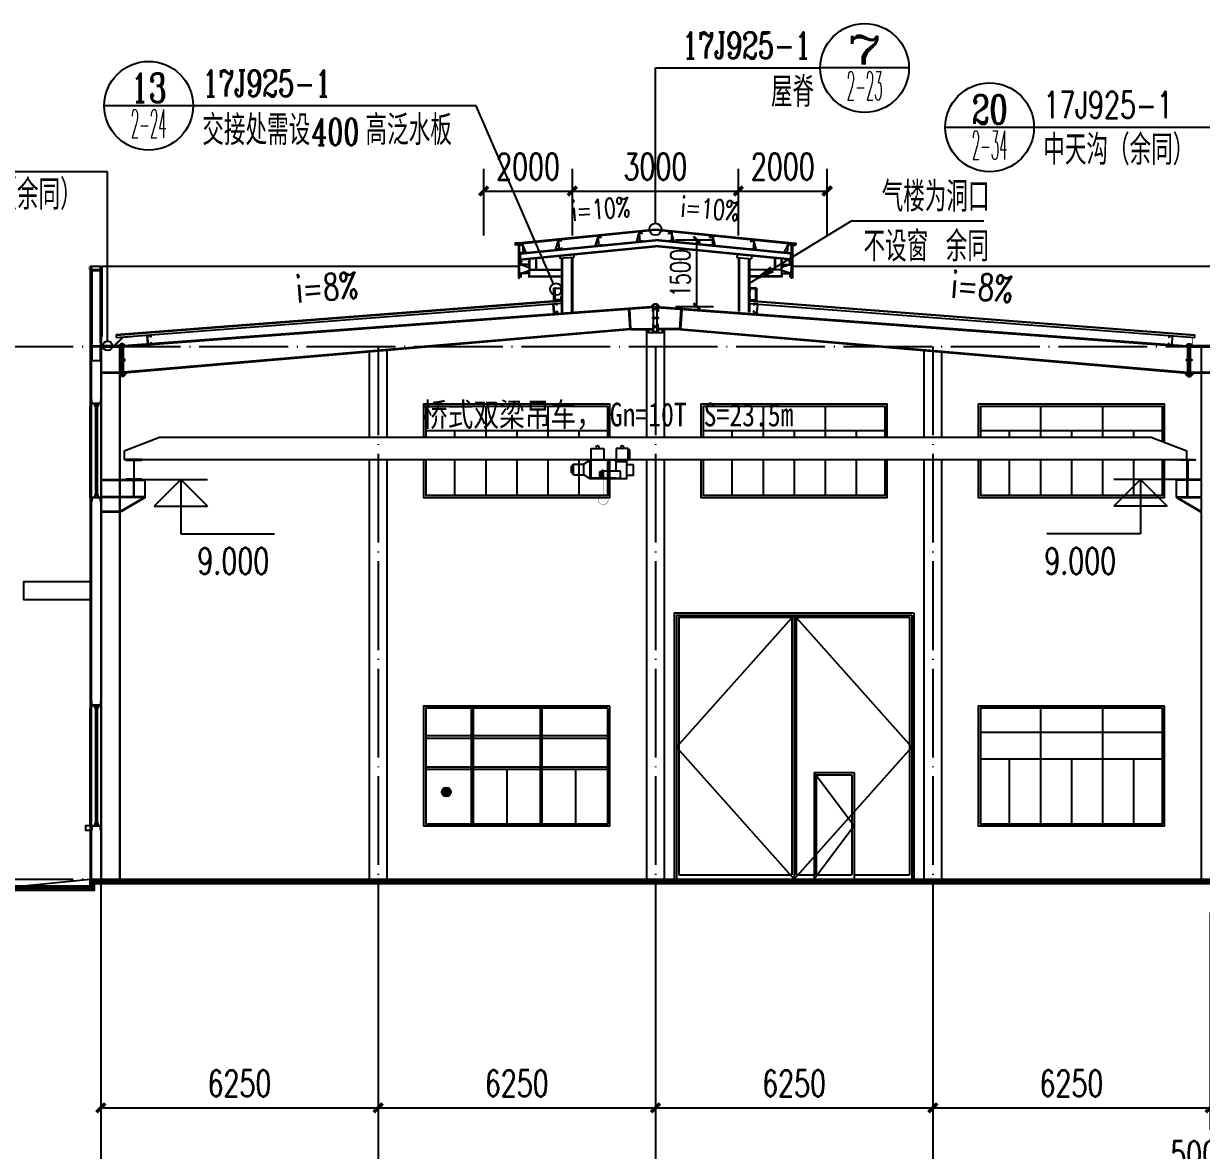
# Model space of a CAD drawing. Extents: x 13898408 to 14113608, y -853943 to -68012.
# Drawn here: x 13992268 to 14018813, y -803154 to -777772 of the extents above; entities that cross this region are included whole.
import ezdxf
from ezdxf.enums import TextEntityAlignment as Align

# ---------------------------------------------------------------- set-up
doc = ezdxf.new("R2010")
doc.units = 0
doc.header["$LTSCALE"] = 1000
doc.header["$MEASUREMENT"] = 0
doc.linetypes.add('DOTE', pattern=[2.42, 2, -0.2, 0.02, -0.2])
for name, color, linetype in [('06', 7, 'Continuous'), ('11', 3, 'Continuous'), ('AXIS', 3, 'Continuous'), ('COLUMN', 2, 'Continuous'), ('DIM_IDEN', 3, 'Continuous'), ('DIM_LEAD', 3, 'Continuous'), ('DOTE', 1, 'DOTE'), ('PUB_DIM', 3, 'Continuous'), ('PUB_TEXT', 7, 'Continuous'), ('S_FLOOR', 2, 'Continuous'), ('WALL', 9, 'Continuous'), ('WINDOW', 4, 'Continuous'), ('YS', 130, 'Continuous'), ('彩板', 4, 'Continuous'), ('梁柱', 3, 'Continuous'), ('窗', 132, 'Continuous'), ('立面线条', 7, 'Continuous')]:
    doc.layers.add(name, color=color, linetype=linetype)
doc.styles.add('_TCH_DIM', font='SIMPLEX', dxfattribs={"bigfont": 'GBCBIG'})
doc.styles.add('_TCH_DIM_T3', font='SIMPLEX', dxfattribs={"width": 0.705882, "bigfont": 'GBCBIG'})
doc.styles.add('_TCH_LABEL', font='COMPLEX', dxfattribs={"bigfont": 'GBCBIG'})
doc.styles.add('宋', font='', dxfattribs={"width": 0.8})
doc.styles.get('宋').set_extended_font_data('SimSun')
doc.dimstyles.new('_TCH_ARCH&&150', dxfattribs={"dimtxt": 446.25, "dimasz": 150, "dimexe": 375, "dimexo": 450, "dimgap": 150, "dimtad": 1, "dimdec": 0, "dimzin": 0, "dimdsep": 46, "dimtxsty": '_TCH_DIM_T3', "dimblk": 'ARCHTICK', "dimcen": 0.09, "dimclrt": 7, "dimazin": 2, "dimtfac": 1, "dimtdec": 0, "dimtix": 1, "dimtmove": 2, "dimatfit": 3, "dimfxl": 0, "dimtolj": 1, "dimtzin": 0, "dimarcsym": 0})
doc.dimstyles.new('_TCH_ARCH&&200', dxfattribs={"dimtxt": 595, "dimasz": 200, "dimexe": 500, "dimexo": 600, "dimgap": 252.5, "dimtad": 1, "dimdec": 0, "dimzin": 0, "dimdsep": 46, "dimtxsty": '_TCH_DIM_T3', "dimblk": 'ARCHTICK', "dimcen": 0.09, "dimclrt": 7, "dimazin": 2, "dimtfac": 1, "dimtdec": 0, "dimtix": 1, "dimtmove": 2, "dimatfit": 3, "dimfxl": 0, "dimtolj": 1, "dimtzin": 0, "dimarcsym": 0})

# ---------------------------------------------------------------- blocks, each defined once
blk = doc.blocks.new('A$C6E6B7AEC')
at = {"layer": 'YS'}
for p, q in [((0, 0), (0, 75)), ((0, 75), (20, 75)), ((2, 2), (2, 72)), ((2, 72), (20, 72)), ((198, 2), (2, 2)), ((20, 72), (20, 75)), ((180, 75), (200, 75)), ((180, 72), (180, 75)), ((180, 72), (198, 72)), ((198, 72), (198, 2)), ((200, 75), (200, 0)), ((200, 0), (0, 0))]:
    blk.add_line(p, q, dxfattribs=at)
blk = doc.blocks.new('A$C25862AEB')
at = {"layer": 'YS'}
for p, q in [((200, 75), (0, 75)), ((0, 75), (0, 0)), ((0, 0), (20, 0)), ((198, 72), (2, 72)), ((2, 72), (2, 2)), ((2, 2), (20, 2)), ((205, 81), (5, 81)), ((5, 81), (5, 75)), ((205, 75), (5, 75)), ((20, 2), (20, 0)), ((180, 2), (198, 2)), ((180, 2), (180, 0)), ((180, 0), (200, 0)), ((198, 2), (198, 72)), ((200, 0), (200, 75))]:
    blk.add_line(p, q, dxfattribs=at)
blk = doc.blocks.new('A$C6EE6551E')
at = {"layer": 'COLUMN'}
blk.add_hatch(color=256, dxfattribs=at).paths.add_polyline_path([(5, 195), (75, 200), (77, 175), (82, 175), (80, 205), (0, 200), (13, 0), (93, 5), (91, 35), (86, 35), (88, 10), (18, 5)])
blk.add_lwpolyline([(93, 5), (13, 0), (0, 200), (80, 205), (82, 175), (77, 175), (75, 200), (5, 195), (18, 5), (88, 10), (86, 35), (91, 35)], close=True, dxfattribs=at)
blk = doc.blocks.new('A$C72861E34')
for p, q in [((0, 0), (0, 150)), ((0, 150), (60, 150)), ((60, 0), (0, 0)), ((3, 147), (3, 3)), ((57, 147), (3, 147)), ((3, 3), (58, 3)), ((57, 123), (57, 147)), ((60, 123), (57, 123)), ((57, 27), (60, 27)), ((58, 3), (57, 27)), ((60, 150), (60, 123)), ((60, 27), (60, 0))]:
    blk.add_line(p, q)
blk = doc.blocks.new('A$C2E1941DB')
at = {"color": 3, "linetype": 'ByBlock'}
for points in [[(55, 0), (0, 0), (55, 150)], [(57, 150), (55, 150), (55, 0), (57, 0)], [(117, 140), (117, 160), (57, 160), (57, 0), (117, 0), (117, 20)], [(115, 140), (115, 158), (60, 158), (60, 3), (115, 3), (115, 20)]]:
    blk.add_lwpolyline(points, dxfattribs=at)
blk = doc.blocks.new('A$C19DF6FF6')
at = {"xscale": -2.0736, "yscale": 2.0736, "zscale": 2.0736, "rotation": 355.4260438756032}
blk.add_blockref('A$C2E1941DB', (242, 0), dxfattribs=at)
blk = doc.blocks.new('A$C402C3B8C')
at = {"color": 0, "linetype": 'Continuous', "ltscale": 20}
for p, q in [((12, 19, 88), (12, 14, 88)), ((200, 14, 88), (12, 14, 88)), ((25, 94, 88), (25, 91, 88)), ((56, 35, 88), (56, 1, 88)), ((69, 35, 88), (69, 0, 88)), ((144, 34, 88), (144, 0, 88)), ((156, 34, 88), (156, 0, 88)), ((175, 94, 88), (175, 91, 88)), ((200, 19, 88), (200, 14, 88))]:
    blk.add_line(p, q, dxfattribs=at)
at = {"color": 0, "linetype": 'Continuous', "ltscale": 20, "elevation": 88}
for points in [[(175, 94), (200, 94), (200, 19), (0, 19), (0, 94), (25, 94)], [(175, 91), (197, 91), (197, 21), (2, 21), (2, 91), (25, 91)]]:
    blk.add_lwpolyline(points, dxfattribs=at)
blk = doc.blocks.new('A$C4AD628D5')
at = {"layer": '06', "linetype": 'ByBlock'}
blk.add_line((24, 154, 200), (379, 276, 200), dxfattribs=at)
at = {"layer": '06', "linetype": 'ByBlock', "xscale": -1.92, "yscale": 1.92, "zscale": 1.92, "rotation": 180}
blk.add_blockref('A$C402C3B8C', (0, 180, 32), dxfattribs=at)
blk = doc.blocks.new('A$C53AF4E09')
at = {"layer": 'COLUMN'}
blk.add_hatch(color=256, dxfattribs=at).paths.add_polyline_path([(350, 450), (0, 450), (0, 440), (170, 440), (170, 10), (0, 10), (0, 0), (350, 0), (350, 10), (180, 10), (180, 440), (350, 440)])
blk.add_lwpolyline([(0, 440), (0, 450), (350, 450), (350, 440), (180, 440), (180, 10), (350, 10), (350, 0), (0, 0), (0, 10), (170, 10), (170, 440)], close=True, dxfattribs=at)
blk = doc.blocks.new('A$C1CF62CEA')
at = {"color": 7}
for p, q in [((448, 1264), (731, 1264)), ((448, 1007), (448, 1264)), ((731, 1264), (731, 1007)), ((1279, 1264), (1012, 1264)), ((1012, 1264), (1012, 1007)), ((1279, 1007), (1279, 1264)), ((1279, 1264), (1318, 1226)), ((1318, 1044), (1318, 1226)), ((47, 913), (0, 867)), ((0, 723), (0, 867)), ((47, 677), (47, 913)), ((47, 913), (282, 913)), ((424, 1007), (282, 913)), ((282, 677), (282, 913)), ((1012, 1007), (424, 1007)), ((424, 583), (424, 1007)), ((448, 599), (448, 1007)), ((1012, 1007), (1279, 1007)), ((1012, 756), (1012, 1007)), ((1012, 975), (1247, 975)), ((1247, 583), (1247, 975)), ((1404, 897), (1247, 897)), ((1279, 1007), (1318, 1044)), ((1404, 662), (1404, 897)), ((47, 677), (0, 723)), ((47, 677), (282, 677)), ((424, 583), (282, 677)), ((1247, 583), (424, 583)), ((679, 599), (448, 599)), ((679, 744), (632, 744)), ((632, 744), (632, 599)), ((718, 779), (679, 756)), ((679, 756), (679, 583)), ((718, 779), (718, 583)), ((1110, 756), (718, 756)), ((718, 756), (718, 599)), ((1012, 599), (718, 599)), ((1012, 599), (1110, 599)), ((1110, 599), (1110, 756)), ((1404, 662), (1247, 662))]:
    blk.add_line(p, q, dxfattribs=at)
at = {"color": 7, "linetype": 'ByBlock', "const_width": 7.84}
blk.add_lwpolyline([(830, 116, -2.414214), (718, 227), (718, 583)], format="xyb", dxfattribs=at)
at = {"color": 7, "extrusion": (0, 0, -1)}
for centre in [(589, 1299), (1145, 1299)]:
    blk.add_ellipse(centre, major_axis=(24.4, 24.4), ratio=1, start_param=3.926991, end_param=10.210176, dxfattribs=at)
blk = doc.blocks.new('_ArchTick')
at = {"color": 0, "linetype": 'ByBlock', "const_width": 0.4}
blk.add_lwpolyline([(-0.5, -0.5), (0.5, 0.5)], dxfattribs=at)
blk = doc.blocks.new('*D157')
at = {"layer": 'Defpoints', "color": 0}
for p in [(14006508, -782643), (14007441, -782643), (14006508, -784143)]:
    blk.add_point(p, dxfattribs=at)
at = {"layer": 'PUB_DIM', "color": 0, "lineweight": -2}
for p, q in [((14006958, -782643), (14007816, -782643)), ((14007441, -784143), (14007441, -782643)), ((14006958, -784143), (14007816, -784143))]:
    blk.add_line(p, q, dxfattribs=at)
at = {"layer": 'PUB_DIM', "color": 0, "lineweight": -2, "xscale": 150, "yscale": 150, "zscale": 150}
for p, rotation in [((14007441, -782643), 89.99954055590129), ((14007441, -784143), 269.9995405559013)]:
    blk.add_blockref('_ArchTick', p, dxfattribs=dict(at, rotation=rotation))
at = {"layer": 'PUB_DIM', "color": 7, "insert": (14007068, -783393), "char_height": 446.2, "attachment_point": 5, "rotation": 89.9995, "style": '_TCH_DIM_T3'}
blk.add_mtext('\\A1;1500', dxfattribs=at)
blk = doc.blocks.new('*D167')
at = {"layer": 'AXIS', "color": 0, "lineweight": -2}
for p, q in [((13994008, -797794), (13994008, -804294)), ((14044008, -797794), (14044008, -804294)), ((13994008, -803794), (14044008, -803794))]:
    blk.add_line(p, q, dxfattribs=at)
at = {"layer": 'Defpoints', "color": 0}
for p in [(13994008, -797194), (14044008, -797194), (14044008, -803794)]:
    blk.add_point(p, dxfattribs=at)
at = {"layer": 'AXIS', "color": 0, "lineweight": -2, "xscale": 200, "yscale": 200, "zscale": 200, "rotation": 180}
blk.add_blockref('_ArchTick', (13994008, -803794), dxfattribs=at)
at = {"layer": 'AXIS', "color": 0, "lineweight": -2, "xscale": 200, "yscale": 200, "zscale": 200}
blk.add_blockref('_ArchTick', (14044008, -803794), dxfattribs=at)
at = {"layer": 'AXIS', "color": 7, "insert": (14019008, -803244), "char_height": 595, "attachment_point": 5, "style": '_TCH_DIM_T3'}
blk.add_mtext('\\A1;50000', dxfattribs=at)
blk = doc.blocks.new('*D168')
at = {"layer": 'AXIS', "color": 0, "lineweight": -2}
for p, q in [((13994008, -797794), (13994008, -802694)), ((14000258, -797794), (14000258, -802694)), ((13994008, -802194), (14000258, -802194))]:
    blk.add_line(p, q, dxfattribs=at)
at = {"layer": 'Defpoints', "color": 0}
for p in [(13994008, -797194), (14000258, -797194), (14000258, -802194)]:
    blk.add_point(p, dxfattribs=at)
at = {"layer": 'AXIS', "color": 0, "lineweight": -2, "xscale": 200, "yscale": 200, "zscale": 200, "rotation": 180}
blk.add_blockref('_ArchTick', (13994008, -802194), dxfattribs=at)
at = {"layer": 'AXIS', "color": 0, "lineweight": -2, "xscale": 200, "yscale": 200, "zscale": 200}
blk.add_blockref('_ArchTick', (14000258, -802194), dxfattribs=at)
at = {"layer": 'AXIS', "color": 7, "insert": (13997133, -801644), "char_height": 595, "attachment_point": 5, "style": '_TCH_DIM_T3'}
blk.add_mtext('\\A1;6250', dxfattribs=at)
blk = doc.blocks.new('*D169')
at = {"layer": 'AXIS', "color": 0, "lineweight": -2}
for p, q in [((14000258, -797794), (14000258, -802694)), ((14006508, -797794), (14006508, -802694)), ((14000258, -802194), (14006508, -802194))]:
    blk.add_line(p, q, dxfattribs=at)
at = {"layer": 'Defpoints', "color": 0}
for p in [(14000258, -797194), (14006508, -797194), (14006508, -802194)]:
    blk.add_point(p, dxfattribs=at)
at = {"layer": 'AXIS', "color": 0, "lineweight": -2, "xscale": 200, "yscale": 200, "zscale": 200, "rotation": 180}
blk.add_blockref('_ArchTick', (14000258, -802194), dxfattribs=at)
at = {"layer": 'AXIS', "color": 0, "lineweight": -2, "xscale": 200, "yscale": 200, "zscale": 200}
blk.add_blockref('_ArchTick', (14006508, -802194), dxfattribs=at)
at = {"layer": 'AXIS', "color": 7, "insert": (14003383, -801644), "char_height": 595, "attachment_point": 5, "style": '_TCH_DIM_T3'}
blk.add_mtext('\\A1;6250', dxfattribs=at)
blk = doc.blocks.new('*D170')
at = {"layer": 'AXIS', "color": 0, "lineweight": -2}
for p, q in [((14006508, -797794), (14006508, -802694)), ((14012758, -797794), (14012758, -802694)), ((14006508, -802194), (14012758, -802194))]:
    blk.add_line(p, q, dxfattribs=at)
at = {"layer": 'Defpoints', "color": 0}
for p in [(14006508, -797194), (14012758, -797194), (14012758, -802194)]:
    blk.add_point(p, dxfattribs=at)
at = {"layer": 'AXIS', "color": 0, "lineweight": -2, "xscale": 200, "yscale": 200, "zscale": 200, "rotation": 180}
blk.add_blockref('_ArchTick', (14006508, -802194), dxfattribs=at)
at = {"layer": 'AXIS', "color": 0, "lineweight": -2, "xscale": 200, "yscale": 200, "zscale": 200}
blk.add_blockref('_ArchTick', (14012758, -802194), dxfattribs=at)
at = {"layer": 'AXIS', "color": 7, "insert": (14009633, -801644), "char_height": 595, "attachment_point": 5, "style": '_TCH_DIM_T3'}
blk.add_mtext('\\A1;6250', dxfattribs=at)
blk = doc.blocks.new('*D171')
at = {"layer": 'AXIS', "color": 0, "lineweight": -2}
for p, q in [((14012758, -797794), (14012758, -802694)), ((14019008, -797794), (14019008, -802694)), ((14012758, -802194), (14019008, -802194))]:
    blk.add_line(p, q, dxfattribs=at)
at = {"layer": 'Defpoints', "color": 0}
for p in [(14012758, -797194), (14019008, -797194), (14019008, -802194)]:
    blk.add_point(p, dxfattribs=at)
at = {"layer": 'AXIS', "color": 0, "lineweight": -2, "xscale": 200, "yscale": 200, "zscale": 200, "rotation": 180}
blk.add_blockref('_ArchTick', (14012758, -802194), dxfattribs=at)
at = {"layer": 'AXIS', "color": 0, "lineweight": -2, "xscale": 200, "yscale": 200, "zscale": 200}
blk.add_blockref('_ArchTick', (14019008, -802194), dxfattribs=at)
at = {"layer": 'AXIS', "color": 7, "insert": (14015883, -801644), "char_height": 595, "attachment_point": 5, "style": '_TCH_DIM_T3'}
blk.add_mtext('\\A1;6250', dxfattribs=at)
blk = doc.blocks.new('*D814')
at = {"layer": 'Defpoints', "color": 0}
for p in [(14010378, -781544), (14008378, -783144), (14010378, -783144)]:
    blk.add_point(p, dxfattribs=at)
at = {"layer": 'PUB_DIM', "color": 0, "lineweight": -2}
for p, q in [((14008378, -782544), (14008378, -781044)), ((14010378, -782544), (14010378, -781044)), ((14008378, -781544), (14010378, -781544))]:
    blk.add_line(p, q, dxfattribs=at)
at = {"layer": 'PUB_DIM', "color": 0, "lineweight": -2, "xscale": 200, "yscale": 200, "zscale": 200, "rotation": 180}
blk.add_blockref('_ArchTick', (14008378, -781544), dxfattribs=at)
at = {"layer": 'PUB_DIM', "color": 0, "lineweight": -2, "xscale": 200, "yscale": 200, "zscale": 200}
blk.add_blockref('_ArchTick', (14010378, -781544), dxfattribs=at)
at = {"layer": 'PUB_DIM', "color": 7, "insert": (14009378, -780994), "char_height": 595, "attachment_point": 5, "style": '_TCH_DIM_T3'}
blk.add_mtext('\\A1;2000', dxfattribs=at)
blk = doc.blocks.new('*D815')
at = {"layer": 'Defpoints', "color": 0}
for p in [(14008378, -781544), (14004638, -783144), (14008378, -783144)]:
    blk.add_point(p, dxfattribs=at)
at = {"layer": 'PUB_DIM', "color": 0, "lineweight": -2}
for p, q in [((14004638, -782544), (14004638, -781044)), ((14008378, -782544), (14008378, -781044)), ((14004638, -781544), (14008378, -781544))]:
    blk.add_line(p, q, dxfattribs=at)
at = {"layer": 'PUB_DIM', "color": 0, "lineweight": -2, "xscale": 200, "yscale": 200, "zscale": 200, "rotation": 180}
blk.add_blockref('_ArchTick', (14004638, -781544), dxfattribs=at)
at = {"layer": 'PUB_DIM', "color": 0, "lineweight": -2, "xscale": 200, "yscale": 200, "zscale": 200}
blk.add_blockref('_ArchTick', (14008378, -781544), dxfattribs=at)
at = {"layer": 'PUB_DIM', "color": 7, "insert": (14006508, -780994), "char_height": 595, "attachment_point": 5, "style": '_TCH_DIM_T3'}
blk.add_mtext('\\A1;3000', dxfattribs=at)
blk = doc.blocks.new('*D816')
at = {"layer": 'Defpoints', "color": 0}
for p in [(14004638, -781544), (14002638, -783144), (14004638, -783144)]:
    blk.add_point(p, dxfattribs=at)
at = {"layer": 'PUB_DIM', "color": 0, "lineweight": -2}
for p, q in [((14002638, -782544), (14002638, -781044)), ((14004638, -782544), (14004638, -781044)), ((14002638, -781544), (14004638, -781544))]:
    blk.add_line(p, q, dxfattribs=at)
at = {"layer": 'PUB_DIM', "color": 0, "lineweight": -2, "xscale": 200, "yscale": 200, "zscale": 200, "rotation": 180}
blk.add_blockref('_ArchTick', (14002638, -781544), dxfattribs=at)
at = {"layer": 'PUB_DIM', "color": 0, "lineweight": -2, "xscale": 200, "yscale": 200, "zscale": 200}
blk.add_blockref('_ArchTick', (14004638, -781544), dxfattribs=at)
at = {"layer": 'PUB_DIM', "color": 7, "insert": (14003638, -780994), "char_height": 595, "attachment_point": 5, "style": '_TCH_DIM_T3'}
blk.add_mtext('\\A1;2000', dxfattribs=at)

msp = doc.modelspace()

# ---------------------------------------------------------------- hatches: boundary and pattern name
at = {"layer": 'WINDOW'}
msp.add_hatch(color=250, dxfattribs=at).paths.add_polyline_path([(14001695.5, -795081.7, -1), (14001895.5, -795081.7, -1)])
at = {"layer": '立面线条'}
msp.add_hatch(color=256, dxfattribs=at).paths.add_polyline_path([(13994303.8, -785030.2), (13994502.4, -784834.6), (13994707.6, -784818.6), (13994707.6, -784828.6), (13994506.7, -784844.4), (13994307.9, -785040.2), (13994009, -785040.2), (13994009, -784740.2), (13994019, -784740.2), (13994019, -785030.2)])

# ---------------------------------------------------------------- linework, layer by layer
for p, q in [((14003350.5, -782722.4, 0), (14006508.1, -782403.5, 0)), ((14006508.1, -782428.6, 0), (14003352.5, -782747.3, 0)), ((14006508.1, -782403.5, 0), (14009667.3, -782722.4, 0)), ((14009665.3, -782747.3, 0), (14006508.1, -782428.6, 0)), ((14003350.5, -782722.4, 100), (14003352.5, -782747.3, 100)), ((14003419.5, -782765.9, 0), (14003444.5, -782764.1, 0)), ((14003419.5, -782765.9, 0), (14003419.5, -783509, 0)), ((14003444.5, -783509, 100), (14003444.5, -782764.1, 100)), ((14009557.9, -782781.6, 0), (14009555, -782781.4, 0)), ((14009653.3, -782755.8, -100), (14009652.1, -782777, -100)), ((14009667.3, -782722.4, 0), (14009665.3, -782747.3, 0)), ((14004387.8, -783065, 0), (14004387.8, -784273, 0)), ((14004407.8, -783063.5, 0), (14004407.8, -784271.7, 0)), ((14004617.8, -783048.1, 0), (14004617.8, -784258.8, 0)), ((14004637.8, -783046.6, 0), (14004637.8, -784257.6, 0)), ((14008377.8, -783047.3, 0), (14008377.8, -784259.2, 0)), ((14008397.8, -783048.8, 0), (14008397.8, -784260.4, 0)), ((14008607.8, -783064.4, 0), (14008607.8, -784273.5, 0)), ((14008627.8, -783065.9, 0), (14008627.8, -784274.8, 0)), ((14003419.5, -783509, 0), (14003444.5, -783509, 0)), ((14009570.4, -783509, -100), (14009570.4, -783347.2, -100)), ((14009595.4, -783509, -100), (14009570.4, -783509, -100)), ((14004387.8, -784012), (13994352.5, -784786)), ((14004387.8, -784022), (13994352.5, -784796)), ((13994352.5, -784846.2), (14004387.8, -784072.2)), ((14008627.8, -784013.8), (14018663.5, -784786)), ((14018663.5, -784796), (14008627.8, -784023.9)), ((14008627.8, -784074), (14018663.5, -784846.2)), ((14006308, -784665), (14006308, -787094.2)), ((14006708, -784665), (14006708, -787094.2)), ((13994352.5, -784786), (13994352.5, -784846.2)), ((13994352.5, -784796), (13994352.5, -784846.2)), ((14018663.5, -784846.2), (14018663.5, -784786)), ((14018663.5, -784846.2), (14018663.5, -784796)), ((14000058, -785169), (14000058, -787094.2)), ((14000458, -785140.8), (14000458, -787094.2)), ((14012558, -785137.4), (14012558, -787094.2)), ((14012958, -785171.7), (14012958, -787094.2)), ((13993758, -786389.8), (13993758, -788444.2)), ((14000058, -787594.2), (14000058, -797044.2)), ((14000458, -787594.2), (14000458, -797044.2)), ((14006308, -787594.2), (14006308, -797044.2)), ((14006708, -787594.2), (14006708, -797044.2)), ((14012558, -787594.2), (14012558, -797044.2)), ((14012958, -787594.2), (14012958, -797044.2)), ((13993758, -793189.8), (13993758, -795844.2))]:
    msp.add_line(p, q)
at = {"ltscale": 0.5}
msp.add_line((13992268, -797194.2), (13993768, -797044.2), dxfattribs=at)
for points, elevation in [([(14003406.2, -782709.9), (14003344.4, -782716.9), (14003347.7, -782753.2), (14003417, -782748.3), (14003417, -782786.7)], 0), ([(14009653.3, -782755.8), (14009570.4, -782751.8), (14009570.4, -783473.5), (14009570.4, -783509)], -100), ([(14009651.5, -782776.9), (14009595.4, -782773.7), (14009595.4, -783509)], -100), ([(14009611.6, -782709.9), (14009673.3, -782716.9), (14009670.1, -782753.2), (14009600.8, -782748.3), (14009600.8, -782786.7)], -100)]:
    msp.add_lwpolyline(points, dxfattribs=dict(elevation=elevation))
for points in [[(14003419.5, -783244.2), (13994050.2, -783244.2)], [(14028418.6, -783244.2), (14009595.4, -783244.2)], [(13994458, -785342.2), (13994428, -785342.2), (13994428, -785362.2), (13994458, -785362.2)], [(13994518, -785362.2), (13994548, -785362.2), (13994548, -785342.2), (13994518, -785342.2)], [(14018508, -785362.2), (14018478, -785362.2), (14018478, -785342.2), (14018508, -785342.2)], [(14018568, -785342.2), (14018598, -785342.2), (14018598, -785362.2), (14018568, -785362.2)], [(13993765.5, -795844.2), (13993665.5, -795844.2), (13993665.5, -795944.2), (13993765.5, -795944.2)], [(13980709.7, -797194.2), (13993768, -797194.2), (13993768, -797044.2), (14019008, -797044.2)], [(13980709.7, -797294.2), (13993868, -797294.2), (13993868, -797144.2), (14019008, -797144.2)]]:
    msp.add_lwpolyline(points)
at = {"const_width": 5}
for points, elevation in [([(14003405.5, -783166.7), (14003512.2, -783166.7)], 0), ([(14009526.1, -783167.7), (14009608.3, -783167.7)], -100), ([(14003405.5, -783430.9), (14003512.2, -783430.9)], 0), ([(14009526.1, -783435.5), (14009608.3, -783435.5)], -100), ([(14004381.9, -783666.2), (14004381.9, -783725.7), (14004212.1, -783725.7), (14004212.1, -783775), (14004197.2, -783775), (14004197.2, -783809.5), (14004217.3, -783831.8)], 0), ([(14008633.7, -783668), (14008633.7, -783727.5), (14008803.6, -783727.5), (14008803.6, -783776.8), (14008818.5, -783776.8), (14008818.5, -783811.3), (14008798.4, -783833.6)], 0)]:
    msp.add_lwpolyline(points, dxfattribs=dict(at, elevation=elevation))
at = {"color": 4}
msp.add_lwpolyline([(14006658.1, -784665), (14006658.1, -784738), (14006358.1, -784738), (14006358.1, -784665)], dxfattribs=at)
for points, const_width in [([(13994443, -785009.2), (13994533, -785009.2)], 5), ([(13994443, -785110.1), (13994533, -785110.1)], 5), ([(14018583, -785009.2), (14018493, -785009.2)], 5), ([(14018583, -785110.1), (14018493, -785110.1)], 5), ([(13994443, -785251.8), (13994533, -785251.8)], 5), ([(13994443, -785452.7), (13994533, -785452.7)], 5), ([(14018583, -785251.8), (14018493, -785251.8)], 5), ([(14018583, -785452.7), (14018493, -785452.7)], 5), ([(13994443, -785594.4), (13994533, -785594.4)], 5), ([(13994443, -785695.2), (13994533, -785695.2)], 5), ([(14018583, -785594.4), (14018493, -785594.4)], 5), ([(14018583, -785695.2), (14018493, -785695.2)], 5), ([(13980709.7, -797244.2), (13993818, -797244.2), (13993818, -797094.2), (14019008, -797094.2)], 100)]:
    msp.add_lwpolyline(points, dxfattribs=dict(const_width=const_width))
at = {"color": 7, "ltscale": 5}
msp.add_lwpolyline([(13994533, -787594.2), (14018483, -787594.2), (14018483, -787404.2), (14017683, -787094.2), (13995333, -787094.2), (13994533, -787404.2)], close=True, dxfattribs=at)
at = {"ltscale": 0.5}
msp.add_lwpolyline([(13993768, -790344.2), (13992268, -790344.2), (13992268, -790744.2), (13993768, -790744.2)], dxfattribs=at)
at = {"layer": '06', "linetype": 'ByBlock'}
for p, q in [((14003462.8, -782946.6, 100), (14003462.8, -783097.1, 100)), ((14003812.8, -783068.3, 0), (14003812.8, -783312.2, 0)), ((14003822.8, -783068.3, 0), (14003822.8, -783312.2, 0)), ((14004352.3, -783008.2, 100), (14004357, -783067.3, 100)), ((14004665.7, -782976.9, 100), (14004671, -783044.2, 100)), ((14008351.3, -782977.1, 0), (14008345.9, -783045, 0)), ((14008675.6, -783009.5, 0), (14008670.8, -783069.1, 0)), ((14009192.8, -783068.3, -100), (14009192.8, -783312.2, -100)), ((14009202.8, -783068.3, -100), (14009202.8, -783312.2, -100)), ((14009552.8, -782946.6, 0), (14009552.8, -783097.1, 0)), ((14003487.2, -783209, 0), (14003663, -783269.5, 0)), ((14003662.8, -783081.1, 0), (14003662.8, -783472.2, 0)), ((14003662.8, -783312.2, 100), (14004387.8, -783312.2, 100)), ((14003662.8, -783322.2, 0), (14004387.8, -783322.2, 0)), ((14003672.8, -783081.1, 0), (14003672.8, -783312.2, 0)), ((14008627.8, -783312.2, 0), (14009352.8, -783312.2, 0)), ((14009352.8, -783322.2, -100), (14008627.8, -783322.2, -100)), ((14009342.8, -783081.1, -100), (14009342.8, -783312.2, -100)), ((14009528.5, -783209, -100), (14009352.7, -783269.5, -100)), ((14009352.8, -783081.1, -100), (14009352.8, -783472.2, -100)), ((14003662.8, -783462.2, 0), (14004387.8, -783462.2, 0)), ((14003662.8, -783472.2, 100), (14004387.8, -783472.2, 100)), ((14009352.8, -783462.2, -100), (14008627.8, -783462.2, -100)), ((14008627.8, -783472.2, 0), (14009352.8, -783472.2, 0))]:
    msp.add_line(p, q, dxfattribs=at)
at = {"layer": '11'}
for p, q in [((14003462.8, -782946.6, 100), (14006507.8, -782642.4, 22.4)), ((14003462.8, -782961.7, 100), (14006507.8, -782657.5, 22.4)), ((14003462.8, -783082.1, 100), (14006507.2, -782777.9, 22.4)), ((14003462.8, -783097.1, 100), (14006507.2, -782793, 22.4)), ((14009552.8, -783082.1, 0), (14006507.2, -782777.9, 0)), ((14009552.8, -783097.1, 0), (14006507.2, -782793, 0)), ((14009552.8, -782946.6, 0), (14006507.8, -782642.4, 0)), ((14009552.8, -782961.7, 0), (14006507.8, -782657.5, 0)), ((14004671, -783044.2, 100), (14004357, -783067.3, 100)), ((14008345.9, -783045, 0), (14008670.8, -783069.1, 0))]:
    msp.add_line(p, q, dxfattribs=at)
at = {"layer": 'AXIS'}
for p, q in [((13994008, -797194.2), (13994008, -805194.2)), ((14000258, -797194.2), (14000258, -805194.2)), ((14006508, -797194.2), (14006508, -805194.2)), ((14012758, -797194.2), (14012758, -805194.2))]:
    msp.add_line(p, q, dxfattribs=at)
at = {"layer": 'COLUMN'}
msp.add_lwpolyline([(13994303.8, -785030.2), (13994502.4, -784834.6), (13994707.6, -784818.6), (13994707.6, -784828.6), (13994506.7, -784844.4), (13994307.9, -785040.2), (13994009, -785040.2), (13994009, -784740.2), (13994009, -784740.2), (13994019, -784740.2), (13994019, -785030.2)], close=True, dxfattribs=at)
at = {"layer": 'DIM_IDEN'}
for p, q in [((14015039.4, -780109.8), (14013039.4, -780109.8)), ((14019008, -780109.8), (14015039.4, -780109.8)), ((13994161.4, -781110), (13988992.8, -781110)), ((13994161.4, -784926.4), (13994161.4, -781110))]:
    msp.add_line(p, q, dxfattribs=at)
for centre, radius in [((14014039.4, -780109.8), 1000), ((13994161.4, -785030.2), 103.8)]:
    msp.add_circle(centre, radius, dxfattribs=at)
at = {"layer": 'DIM_LEAD'}
for p, q in [((14008627.8, -783617.5), (14010930.2, -782219.3)), ((14010930.2, -782219.3), (14013907.7, -782219.3))]:
    msp.add_line(p, q, dxfattribs=at)
msp.add_lwpolyline([(14008627.8, -783617.5, 0, 160, 0), (14009140.7, -783306.1, 0, 0, 0)], format="xyseb", dxfattribs=at)
at = {"layer": 'DOTE'}
for p, q in [((13945408, -785044.2), (14092608, -785044.2)), ((13994008, -785044.2), (13994008, -797194.2)), ((14000258, -785044.2), (14000258, -797194.2)), ((14006508, -785044.2), (14006508, -797194.2)), ((14012758, -785044.2), (14012758, -797194.2)), ((13945408, -797044.2), (14092608, -797044.2))]:
    msp.add_line(p, q, dxfattribs=at)
at = {"layer": 'PUB_DIM'}
for p, q in [((14006508, -778772.4), (14010221.4, -778772.4)), ((14006508.1, -782269.1), (14006508, -778772.4)), ((14012221.4, -778772.4), (14010221.4, -778772.4)), ((13996087.5, -779624.1), (13994087.5, -779624.1)), ((14002467.5, -779624.1), (13996087.5, -779624.1)), ((14004213.8, -783632), (14002467.5, -779624.1)), ((13994448, -788044.2), (13996414.6, -788044.2)), ((13995814.6, -788044.2), (13995214.6, -788644.2)), ((13995814.6, -788044.2), (13996414.6, -788644.2)), ((13995814.6, -788044.2), (13995814.6, -789265.2)), ((14017441.3, -788044.2), (14016841.3, -788644.2)), ((14018808, -788044.2), (14016841.3, -788044.2)), ((14017441.3, -788044.2), (14018041.3, -788644.2)), ((14017441.3, -788044.2), (14017441.3, -789265.2)), ((13995214.6, -788644.2), (13996414.6, -788644.2)), ((14018041.3, -788644.2), (14016841.3, -788644.2)), ((13995814.6, -789265.2), (13997924.4, -789265.2)), ((14017441.3, -789265.2), (14015331.6, -789265.2))]:
    msp.add_line(p, q, dxfattribs=at)
for points in [[(14006071.8, -782234.1, 0, 0, 0), (14004565, -782352.8, 120, 0, 0), (14004116.4, -782388.2, 0, 0, 0)], [(14006944.4, -782234.1, 0, 0, 0), (14008451.2, -782352.8, 120, 0, 0), (14008899.8, -782388.2, 0, 0, 0)], [(14000410.2, -784114.9, 0, 0, 0), (13998516, -784264.1, 160, 0, 0), (13997917.9, -784311.2, 0, 0, 0)], [(14012605.8, -784114.9, 0, 0, 0), (14014499.9, -784264.1, 160, 0, 0), (14015098.1, -784311.2, 0, 0, 0)]]:
    msp.add_lwpolyline(points, format="xyseb", dxfattribs=at)
for centre, radius in [((14011221.4, -778772.4), 1000), ((13995087.5, -779624.1), 1000), ((14006508.1, -782403.5), 134.4), ((14004267.5, -783755.2), 134.4)]:
    msp.add_circle(centre, radius, dxfattribs=at)
at = {"layer": 'S_FLOOR'}
for p, q in [((14004237.9, -784021.3, 0), (14004237.9, -783733.2, 0)), ((14004247.9, -784020.7, 0), (14004247.9, -783793.4, 0)), ((14008767.8, -784022.6, 0), (14008767.7, -783795.2, 0)), ((14008777.8, -784023.2, 0), (14008777.8, -783735, 0))]:
    msp.add_line(p, q, dxfattribs=at)
at = {"layer": 'WALL'}
msp.add_line((13994018, -783244.2), (13993768, -783244.2), dxfattribs=at)
at = {"layer": 'WALL', "color": 7}
for p, q in [((13993768, -783244.2), (13993768, -797044.2)), ((13993788, -783244.2), (13993788, -797044.2))]:
    msp.add_line(p, q, dxfattribs=at)
at = {"layer": 'WALL', "color": 3}
for p, q in [((13994008, -783244.2), (13994008, -797044.2)), ((13994018, -783244.2), (13994018, -797044.2))]:
    msp.add_line(p, q, dxfattribs=at)
at = {"layer": 'WINDOW', "color": 250}
for p, q in [((14002683, -786394.2), (14002683, -787094.2)), ((14004083, -786394.2), (14004083, -787094.2)), ((14008933, -786394.2), (14008933, -787094.2)), ((14010333, -786394.2), (14010333, -787094.2)), ((14015183, -786394.2), (14015183, -787094.2)), ((14016583, -786394.2), (14016583, -787094.2)), ((14005433, -786944.2), (14001333, -786944.2)), ((14001983, -786944.2), (14001983, -787094.2)), ((14003383, -786944.2), (14003383, -787094.2)), ((14004783, -786944.2), (14004783, -787094.2)), ((14011683, -786944.2), (14007583, -786944.2)), ((14008233, -786944.2), (14008233, -787094.2)), ((14009633, -786944.2), (14009633, -787094.2)), ((14011033, -786944.2), (14011033, -787094.2)), ((14017933, -786944.2), (14013833, -786944.2)), ((14014483, -786944.2), (14014483, -787094.2)), ((14015883, -786944.2), (14015883, -787094.2)), ((14017283, -786944.2), (14017283, -787094.2)), ((14001983, -787594.2), (14001983, -788394.2)), ((14002683, -787594.2), (14002683, -788394.2)), ((14003383, -787594.2), (14003383, -788394.2)), ((14004083, -787594.2), (14004083, -788394.2)), ((14004783, -787594.2), (14004783, -788394.2)), ((14008233, -787594.2), (14008233, -788394.2)), ((14008933, -787594.2), (14008933, -788394.2)), ((14009633, -787594.2), (14009633, -788394.2)), ((14010333, -787594.2), (14010333, -788394.2)), ((14011033, -787594.2), (14011033, -788394.2)), ((14014483, -787594.2), (14014483, -788394.2)), ((14015183, -787594.2), (14015183, -788394.2)), ((14015883, -787594.2), (14015883, -788394.2)), ((14016583, -787594.2), (14016583, -788394.2)), ((14017283, -787594.2), (14017283, -788394.2)), ((14006933, -791044.2), (14012333, -791044.2)), ((14006933, -791044.2), (14006933, -797044.2)), ((14006983, -791094.2), (14012283, -791094.2)), ((14006983, -791094.2), (14006983, -797044.2)), ((14007033, -791144.2), (14009583, -791144.2)), ((14007033, -791144.2), (14007033, -796944.2)), ((14009583, -791144.2), (14009583, -796944.2)), ((14009633, -791094.2), (14009633, -797044.2)), ((14009683, -791144.2), (14009683, -794644.2)), ((14009683, -791144.2), (14012233, -791144.2)), ((14012233, -791144.2), (14012233, -796944.2)), ((14012283, -791094.2), (14012283, -797044.2)), ((14012333, -791044.2), (14012333, -797044.2)), ((14015183, -793194.2), (14015183, -795794.2)), ((14016583, -793194.2), (14016583, -795794.2)), ((14017933, -793744.2), (14013833, -793744.2)), ((14017933, -794344.2), (14013833, -794344.2)), ((14014483, -794344.2), (14014483, -795794.2)), ((14015883, -794344.2), (14015883, -795794.2)), ((14017283, -794344.2), (14017283, -795794.2)), ((14003158, -794569.2), (14003158, -795794.2)), ((14004708, -794569.2), (14004708, -795794.2)), ((14009683, -794644.2), (14009683, -796944.2)), ((14010083, -794644.2), (14010983, -794644.2)), ((14010083, -794644.2), (14010083, -797044.2)), ((14010133, -794694.2), (14010933, -794694.2)), ((14010133, -794694.2), (14010133, -796944.2)), ((14010933, -794694.2), (14010933, -796944.2)), ((14010983, -794644.2), (14010983, -797044.2)), ((14006933, -797044.2), (14012333, -797044.2)), ((14007033, -796944.2), (14009583, -796944.2)), ((14009683, -796944.2), (14010083, -796944.2)), ((14010133, -796944.2), (14010633, -796944.2)), ((14010633, -796944.2), (14010933, -796944.2)), ((14010983, -796944.2), (14012233, -796944.2))]:
    msp.add_line(p, q, dxfattribs=at)
for points in [[(14005483, -787094.2), (14005483, -786344.2), (14001283, -786344.2), (14001283, -787094.2)], [(14005433, -787094.2), (14005433, -786394.2), (14001333, -786394.2), (14001333, -787094.2)], [(14011733, -787094.2), (14011733, -786344.2), (14007533, -786344.2), (14007533, -787094.2)], [(14011683, -787094.2), (14011683, -786394.2), (14007583, -786394.2), (14007583, -787094.2)], [(14017983, -787210.5), (14017983, -786344.2), (14013783, -786344.2), (14013783, -787094.2)], [(14017933, -787191.1), (14017933, -786394.2), (14013833, -786394.2), (14013833, -787094.2)], [(14001283, -787594.2), (14001283, -788444.2), (14005483, -788444.2), (14005483, -787594.2)], [(14001333, -787594.2), (14001333, -788394.2), (14005433, -788394.2), (14005433, -787594.2)], [(14007533, -787594.2), (14007533, -788444.2), (14011733, -788444.2), (14011733, -787594.2)], [(14007583, -787594.2), (14007583, -788394.2), (14011683, -788394.2), (14011683, -787594.2)], [(14013783, -787594.2), (14013783, -788444.2), (14017983, -788444.2), (14017983, -787594.2)], [(14013833, -787594.2), (14013833, -788394.2), (14017933, -788394.2), (14017933, -787594.2)], [(14009633, -791094.2), (14006983, -794069.2), (14009633, -797044.2), (14012283, -794069.2), (14009633, -791094.2)], [(14010083, -794644.2), (14010983, -795844.2), (14010083, -797044.2)]]:
    msp.add_lwpolyline(points, dxfattribs=at)
for points in [[(14005483, -793144.2), (14001283, -793144.2), (14001283, -795844.2), (14005483, -795844.2)], [(14017983, -793144.2), (14013783, -793144.2), (14013783, -795844.2), (14017983, -795844.2)], [(14005433, -793194.2), (14001333, -793194.2), (14001333, -795794.2), (14005433, -795794.2)], [(14002408, -793194.2), (14002358, -793194.2), (14002358, -795794.2), (14002408, -795794.2)], [(14003958, -793194.2), (14003908, -793194.2), (14003908, -795794.2), (14003958, -795794.2)], [(14017933, -793194.2), (14013833, -793194.2), (14013833, -795794.2), (14017933, -795794.2)], [(14001333, -793869.2), (14005433, -793869.2), (14005433, -793819.2), (14001333, -793819.2)], [(14001333, -794569.2), (14005433, -794569.2), (14005433, -794519.2), (14001333, -794519.2)]]:
    msp.add_lwpolyline(points, close=True, dxfattribs=at)
msp.add_circle((14001795.5, -795081.7), 100, dxfattribs=at)
at = {"layer": 'YS', "const_width": 8}
for points in [[(13994025.7, -783324.9), (13994050.2, -783304.7), (13994050.2, -783244.2), (13993742, -783244.2), (13993742, -783304.7), (13993766.5, -783324.9)], [(13993796.9, -786238.3), (13993796.9, -786344.2), (13993758, -786344.2), (13993758, -786389.8), (13993789.5, -786373.8)], [(13993998.7, -788383.6), (13993998.7, -788444.2), (13993758, -788444.2), (13993758, -788526.4), (13993782.5, -788552.9)], [(13993796.9, -793038.3), (13993796.9, -793144.2), (13993758, -793144.2), (13993758, -793189.8), (13993789.5, -793173.8)], [(13993998.7, -795783.6), (13993998.7, -795844.2), (13993758, -795844.2), (13993758, -795926.4), (13993782.5, -795952.9)]]:
    msp.add_lwpolyline(points, dxfattribs=at)
at = {"layer": '彩板'}
for p, q in [((14004218.8, -784007.7, 0), (14004218.8, -783733.2, 0)), ((14004233.8, -783733.2, 0), (14004218.8, -783733.2, 0)), ((14004233.8, -784007.7, 0), (14004233.8, -783733.2, 0)), ((14008781.9, -783735, 0), (14008796.9, -783735, 0)), ((14008781.9, -784009.5, 0), (14008781.9, -783735, 0)), ((14008796.9, -784009.5, 0), (14008796.9, -783735, 0)), ((14004218.8, -784007.7, 0), (14004233.8, -784007.7, 0)), ((14008781.9, -784009.5, 0), (14008796.9, -784009.5, 0))]:
    msp.add_line(p, q, dxfattribs=at)
at = {"layer": '梁柱'}
for p, q in [((13993788, -783325.2), (13994008, -783325.2)), ((13993808, -785364.2), (13993808, -783325.2)), ((13993816, -784963.2), (13993816, -783325.2)), ((13993816, -783335.2), (13994000, -783335.2)), ((13994000, -784963.2), (13994000, -783325.2)), ((14006414.3, -784142.6), (14006468, -784089)), ((14006548, -784089), (14006468, -784089)), ((14006468.1, -784715), (14006468, -784089)), ((14006601.6, -784142.6), (14006548, -784089)), ((14006548.1, -784715), (14006548, -784089)), ((14006507.5, -784142.6), (13994518, -785033.9)), ((14006468, -784165), (13994519.5, -785053.9)), ((14005936.9, -784646.8), (14005907.7, -784208.5)), ((14005956.8, -784645), (14005927.6, -784207)), ((14006507.5, -784142.6), (14018498, -785033.9)), ((14006548, -784165.1), (14018496.4, -785053.9)), ((14007059.4, -784645.1), (14007088.6, -784207.1)), ((14007079.3, -784646.9), (14007108.5, -784208.6)), ((14005956.8, -784645), (13994518, -785627.4)), ((14005958, -784665), (13994518, -785647.5)), ((14005956.8, -784645), (14006468.1, -784645)), ((14005958, -784665), (14006468.1, -784665)), ((14007058.4, -784645), (14006548.1, -784645)), ((14007057.2, -784665), (14006548.1, -784665)), ((14007057.2, -784665), (14018498, -785647.5)), ((14007058.4, -784645), (14018498, -785627.4)), ((13993808, -785044.2), (13994008, -785044.2)), ((13993816, -785364.2), (13993816, -785044.2)), ((13994000, -785364.2), (13994000, -785044.2)), ((13994458, -785034.2), (13994018, -785034.2)), ((13994018, -785044.2), (13994458, -785044.2)), ((13994018, -785054.2), (13994458, -785054.2)), ((13994458, -785044.2), (13994028, -785044.2)), ((13994458, -784984.2), (13994408, -785034.2)), ((13994438, -797044.2), (13994438, -785054.2)), ((13994448, -797044.2), (13994448, -785054.2)), ((13994458, -785720.2), (13994458, -784984.2)), ((13994518, -784984.2), (13994458, -784984.2)), ((13994488, -785720.2), (13994488, -784984.2)), ((13994518, -785720.2), (13994518, -784984.2)), ((13994518, -784984.2), (13994564.1, -785030.3)), ((14018508, -784984.2), (14018461.9, -785030.3)), ((14018508, -785720.2), (14018508, -784984.2)), ((14018508, -784984.2), (14018568, -784984.2)), ((14018538, -785720.2), (14018538, -784984.2)), ((14018568, -785720.2), (14018568, -784984.2)), ((14018568, -784984.2), (14018618, -785034.2)), ((14019448, -785034.2), (14018568, -785034.2)), ((14018568, -785044.2), (14019448, -785044.2)), ((14019448, -785044.2), (14018568, -785044.2)), ((14018568, -785054.2), (14019448, -785054.2)), ((14018808, -785034.2), (14018808, -797044.2)), ((13993808, -785364.2), (13994008, -785364.2)), ((13994448, -785634.2), (13994018, -785634.2)), ((13994448, -785644.2), (13994018, -785644.2)), ((13994518, -785720.2), (13994458, -785720.2)), ((13994518, -785720.2), (13994598, -785640.2)), ((14018508, -785720.2), (14018428, -785640.2)), ((14018508, -785720.2), (14018568, -785720.2)), ((14019448, -785634.2), (14018568, -785634.2)), ((14018568, -785720.2), (14018648, -785640.2)), ((14019448, -785644.2), (14018568, -785644.2)), ((13994018, -788044.2), (13994438, -788044.2)), ((13994018, -788054.2), (13994438, -788054.2)), ((13994448, -788044.2), (13995008, -788044.2)), ((13994448, -788054.2), (13995008, -788054.2)), ((13994753, -788434.2), (13994753, -788054.2)), ((13994763, -788434.2), (13994763, -788054.2)), ((13995008, -788444.2), (13995008, -788044.2)), ((14018808, -788044.2), (14018248, -788044.2)), ((14018248, -788444.2), (14018248, -788044.2)), ((14018808, -788054.2), (14018248, -788054.2)), ((14018493, -788434.2), (14018493, -788054.2)), ((14018503, -788434.2), (14018503, -788054.2)), ((13994438, -788434.2), (13994018, -788434.2)), ((13994438, -788444.2), (13994018, -788444.2)), ((13995008, -788434.2), (13994448, -788434.2)), ((13995008, -788444.2), (13994448, -788779.1)), ((13995008, -788444.2), (13994448, -788444.2)), ((13994992.2, -788444.2), (13994448, -788766.2)), ((14018248, -788434.2), (14018808, -788434.2)), ((14018248, -788444.2), (14018808, -788779.1)), ((14018248, -788444.2), (14018808, -788444.2)), ((14018263.8, -788444.2), (14018808, -788766.2)), ((13994438, -788766.2), (13994018, -788766.2)), ((13994438, -788776.2), (13994018, -788776.2))]:
    msp.add_line(p, q, dxfattribs=at)
for points in [[(14006448.1, -784210.2), (14006448.1, -784190.2), (14006568.1, -784190.2), (14006568.1, -784210.2)], [(14006448.1, -784413.1), (14006448.1, -784393.1), (14006568.1, -784393.1), (14006568.1, -784413.1)], [(14006448.1, -784588.3), (14006448.1, -784608.3), (14006568.1, -784608.3), (14006568.1, -784588.3)]]:
    msp.add_lwpolyline(points, close=True, dxfattribs=at)
for points in [[(14006468.1, -784250.2), (14006448.1, -784250.2), (14006448.1, -784230.2), (14006468.1, -784230.2)], [(14006548.1, -784230.2), (14006568.1, -784230.2), (14006568.1, -784250.2), (14006548.1, -784250.2)], [(14006548.1, -784665), (14006598.1, -784665), (14006548.1, -784715), (14006468.1, -784715), (14006418.1, -784665), (14006468.1, -784665)], [(14006468.1, -784548.3), (14006448.1, -784548.3), (14006448.1, -784568.3), (14006468.1, -784568.3)], [(14006548.1, -784568.3), (14006568.1, -784568.3), (14006568.1, -784548.3), (14006548.1, -784548.3)]]:
    msp.add_lwpolyline(points, dxfattribs=at)
at = {"layer": '窗'}
for p, q in [((13994018, -786337.2), (13993768, -786337.2)), ((13993888.7, -786387.8), (13993888.7, -788394)), ((13993928.7, -786387.8), (13993928.7, -788394)), ((13994008, -788444.2), (13993758, -788444.2)), ((13994018, -793137.2), (13993768, -793137.2)), ((13993888, -793187.8), (13993888, -795794)), ((13993928, -793187.8), (13993928, -795794))]:
    msp.add_line(p, q, dxfattribs=at)
at = {"layer": '窗', "color": 6}
for points in [[(13993871.3, -786337.6), (13993946, -786337.6), (13993946, -786387.8), (13993871.3, -786387.8)], [(13993875.1, -786341.4), (13993942.3, -786341.4), (13993942.3, -786384.1), (13993875.1, -786384.1)], [(13993871.3, -788444.2), (13993946, -788444.2), (13993946, -788394), (13993871.3, -788394)], [(13993875.1, -788440.5), (13993942.3, -788440.5), (13993942.3, -788397.8), (13993875.1, -788397.8)], [(13993871.3, -793137.6), (13993946, -793137.6), (13993946, -793187.8), (13993871.3, -793187.8)], [(13993875.1, -793141.4), (13993942.3, -793141.4), (13993942.3, -793184.1), (13993875.1, -793184.1)], [(13993871.3, -795844.2), (13993946, -795844.2), (13993946, -795794), (13993871.3, -795794)], [(13993875.1, -795840.5), (13993942.3, -795840.5), (13993942.3, -795797.8), (13993875.1, -795797.8)]]:
    msp.add_lwpolyline(points, close=True, dxfattribs=at)
at = {"layer": '立面线条'}
for p, q in [((13994018, -783244.2), (13994038, -783244.2)), ((13994038, -784824.2), (13994038, -783244.2)), ((13994018, -784824.2), (13994038, -784824.2))]:
    msp.add_line(p, q, dxfattribs=at)
at = {"layer": '立面线条', "const_width": 20}
msp.add_lwpolyline([(14019507.9, -784832), (14019408, -784837), (14019408, -785030), (14018608, -785030), (14018608, -784837), (14018508.1, -784832)], dxfattribs=at)

# ---------------------------------------------------------------- block references
for name, p in [('A$C6E6B7AEC', (13993800, -783319.2)), ('A$C6E6B7AEC', (13993808, -785038.2)), ('A$C25862AEB', (13993803.7, -788525.2)), ('A$C25862AEB', (13993803.7, -795925.2))]:
    msp.add_blockref(name, p)
at = {"yscale": 0.5, "zscale": 0.4999999999999999}
for p, xscale in [((14003470.8, -783472.2, -100), 0.5), ((14009547, -783472.2, -200), -0.5)]:
    msp.add_blockref('A$C4AD628D5', p, dxfattribs=dict(at, xscale=xscale))
at = {"xscale": -1, "rotation": 180}
for p in [(13993803.7, -786256.6), (13993803.7, -793056.6)]:
    msp.add_blockref('A$C25862AEB', p, dxfattribs=at)
at = {"color": 7, "ltscale": 5}
msp.add_blockref('A$C1CF62CEA', (14004613.2, -788610.9), dxfattribs=at)
at = {"layer": '06', "linetype": 'ByBlock'}
for name, p, xscale, yscale, zscale in [('A$C19DF6FF6', (14006219.5, -782681.9, 0), -0.5499999998137355, 0.5500000000465661, 0.55), ('A$C19DF6FF6', (14006796.6, -782681.9, 0), 0.5499999998137355, 0.5500000000465661, 0.55), ('A$C19DF6FF6', (14004399.8, -782850.5, 100), -0.5499999998137355, 0.5500000000465661, 0.55), ('A$C19DF6FF6', (14005293.3, -782774.5, 0), -0.5499999998137355, 0.5500000000465661, 0.55), ('A$C19DF6FF6', (14007722.9, -782774.5, 0), 0.5499999998137355, 0.5500000000465661, 0.55), ('A$C19DF6FF6', (14008649.1, -782867, 0), 0.5499999998137355, 0.5500000000465661, 0.55), ('A$C402C3B8C', (14003475.3, -783221.9, -83.2), 0.9500000001862645, 0.9499999999534339, 0.95), ('A$C402C3B8C', (14009540.3, -783221.9, -183.2), -0.9500000001862645, 0.9499999999534339, 0.95)]:
    msp.add_blockref(name, p, dxfattribs=dict(at, xscale=xscale, yscale=yscale, zscale=zscale))
at = {"layer": '06', "linetype": 'ByBlock', "yscale": 0.5500000000465661, "zscale": 0.55}
for p, xscale, rotation in [((14003465.4, -782951.3, 100), 0.5500000001369223, 9.147912248589147), ((14009543.4, -782951.3, 0), -0.5499999996771829, 350.8520877436986)]:
    msp.add_blockref('A$C19DF6FF6', p, dxfattribs=dict(at, xscale=xscale, rotation=rotation))
at = {"layer": 'COLUMN', "extrusion": (0, 0, -1), "xscale": -1, "zscale": -1}
for p, rotation in [((-14004204.2, -784283.4), 0.2938829660201403), ((-13995053.1, -785000.1), 0.2938829660398845)]:
    msp.add_blockref('A$C6EE6551E', p, dxfattribs=dict(at, rotation=rotation))
at = {"layer": 'COLUMN', "extrusion": (0, 0, -1), "zscale": -1}
for p, rotation in [((-14008811.7, -784285.4), 359.7061170339799), ((-14018162.8, -785012.1), 359.7061170339601)]:
    msp.add_blockref('A$C6EE6551E', p, dxfattribs=dict(at, rotation=rotation))
at = {"layer": 'COLUMN', "xscale": -1}
msp.add_blockref('A$C53AF4E09', (13994933, -788044.2), dxfattribs=at)
at = {"layer": 'COLUMN'}
msp.add_blockref('A$C53AF4E09', (14018323, -788044.2), dxfattribs=at)
at = {"layer": '梁柱'}
for p, rotation in [((14004237.8, -783733.2, 0), 270), ((14008777.8, -784001.2, 0), 90)]:
    msp.add_blockref('A$C72861E34', p, dxfattribs=dict(at, rotation=rotation))
at = {"layer": '梁柱', "xscale": -1}
for p, rotation in [((14008777.8, -783735, 0), 90), ((14004237.8, -783999.4, 0), 270)]:
    msp.add_blockref('A$C72861E34', p, dxfattribs=dict(at, rotation=rotation))

# ---------------------------------------------------------------- texts
at = {"layer": 'PUB_TEXT'}
for s, height, style, width, p in [('17J925-1', 595, '_TCH_LABEL', 0.705882, (14007111.4, -778562.4)), ('17J925-1', 595, '_TCH_LABEL', 0.705882, (13996297.5, -779414.1)), ('17J925-1', 595, '_TCH_DIM', 0.705882, (14015249.4, -779899.8)), ('400', 595, '_TCH_LABEL', 0.705882, (13998754.9, -780509.2)), ('桥式双梁吊车，', 531.65, '宋', 0.8, (14001243.3, -786844.2)), ('Gn=10T', 531.65, '宋', 0.8, (14005477.6, -786844.2)), ('S=23.5m', 531.65, '宋', 0.8, (14007594.7, -786844.2)), ('9.000', 595, '_TCH_DIM', 0.705882, (13996184.4, -790175.2)), ('9.000', 595, '_TCH_DIM', 0.705882, (14015271.6, -790175.2))]:
    msp.add_text(s, height=height, dxfattribs=dict(at, style=style, width=width)).set_placement(p)
at = {"layer": 'PUB_TEXT', "style": '_TCH_LABEL'}
for s, height, width, p, p2 in [('7', 644, 1.875, (14010818.9, -778691.9), (14011623.9, -778691.9)), ('13', 643.99, 0.905172, (13994685, -779543.6), (13995490, -779543.6)), ('2-23', 643.99, 0.328125, (14010818.9, -779496.8), (14011623.9, -779496.8)), ('20', 643.99, 0.772059, (14013636.9, -780029.3), (14014441.8, -780029.3)), ('2-24', 643.99, 0.320122, (13994685, -780348.5), (13995490, -780348.5)), ('2-34', 643.99, 0.324074, (14013636.9, -780834.3), (14014441.8, -780834.3))]:
    msp.add_text(s, height=height, dxfattribs=dict(at, width=width)).set_placement(p, p2, align=Align.FIT)
at = {"layer": 'PUB_TEXT'}
for s, style, p in [('屋脊', '_TCH_LABEL', (14009110.4, -779652.2)), ('交接处需设', '_TCH_LABEL', (13996297.5, -780509.2)), ('高泛水板', '_TCH_LABEL', (13999974.9, -780509.2)), ('中天沟（余同）', '_TCH_DIM', (14015249.4, -780952.8)), ('女儿墙天沟（余同）', '_TCH_DIM', (13989202.8, -781960.4)), ('气楼为洞口', '_TCH_DIM', (14011606.6, -782009.3)), ('不设窗', '_TCH_DIM', (14011196.9, -783129.3)), ('余同', '_TCH_DIM', (14013051.3, -783129.3))]:
    msp.add_text(s, height=675.18, dxfattribs=dict(at, style=style)).set_placement(p)
at = {"layer": 'PUB_TEXT', "style": '_TCH_DIM', "width": 0.705882}
for s, height, rotation, p in [('i=10%', 446.25, 4.50496, (14004637.3, -782221.5)), ('i=10%', 446.25, 355.49504, (14007062.9, -782117.8)), ('i=8%', 595, 355.49504, (14013150.6, -783947.3)), ('i=8%', 595, 4.50496, (13998429.8, -784060.4))]:
    msp.add_text(s, height=height, rotation=rotation, dxfattribs=at).set_placement(p)

# ---------------------------------------------------------------- dimensions: what is measured, and where the dimension line sits
at = {"layer": 'AXIS'}
for p1, p2, distance, text, picture, middle in [((13994008, -797194.2), (14044008, -797194.2), -6600, '50000', '*D167', (14019008, -803244.2)), ((13994008, -797194.2), (14000258, -797194.2), -5000, '6250', '*D168', (13997133, -801644.2)), ((14000258, -797194.2), (14006508, -797194.2), -5000, '6250', '*D169', (14003383, -801644.2)), ((14006508, -797194.2), (14012758, -797194.2), -5000, '6250', '*D170', (14009633, -801644.2)), ((14012758, -797194.2), (14019008, -797194.2), -5000, '6250', '*D171', (14015883, -801644.2))]:
    dim = msp.add_aligned_dim(p1=p1, p2=p2, distance=distance, text=text, dimstyle='_TCH_ARCH&&200', dxfattribs=at)
    dim.commit()
    dim.dimension.update_dxf_attribs({"geometry": picture, "text_midpoint": middle})
at = {"layer": 'PUB_DIM'}
for p1, p2, distance, text, dimstyle, picture, middle in [((14002637.8, -783144.1), (14004637.8, -783144.1), 1600, '2000', '_TCH_ARCH&&200', '*D816', (14003637.8, -780994.1)), ((14004637.8, -783144.1), (14008377.8, -783144.1), 1600, '3000', '_TCH_ARCH&&200', '*D815', (14006507.8, -780994.1)), ((14008377.8, -783144.1), (14010377.8, -783144.1), 1600, '2000', '_TCH_ARCH&&200', '*D814', (14009377.8, -780994.1)), ((14006507.8, -784142.5), (14006507.8, -782642.5), -933.1, '1500', '_TCH_ARCH&&150', '*D157', (14007067.8, -783392.5))]:
    dim = msp.add_aligned_dim(p1=p1, p2=p2, distance=distance, text=text, dimstyle=dimstyle, dxfattribs=at)
    dim.commit()
    dim.dimension.update_dxf_attribs({"geometry": picture, "text_midpoint": middle})

doc.saveas('drawing.dxf')
